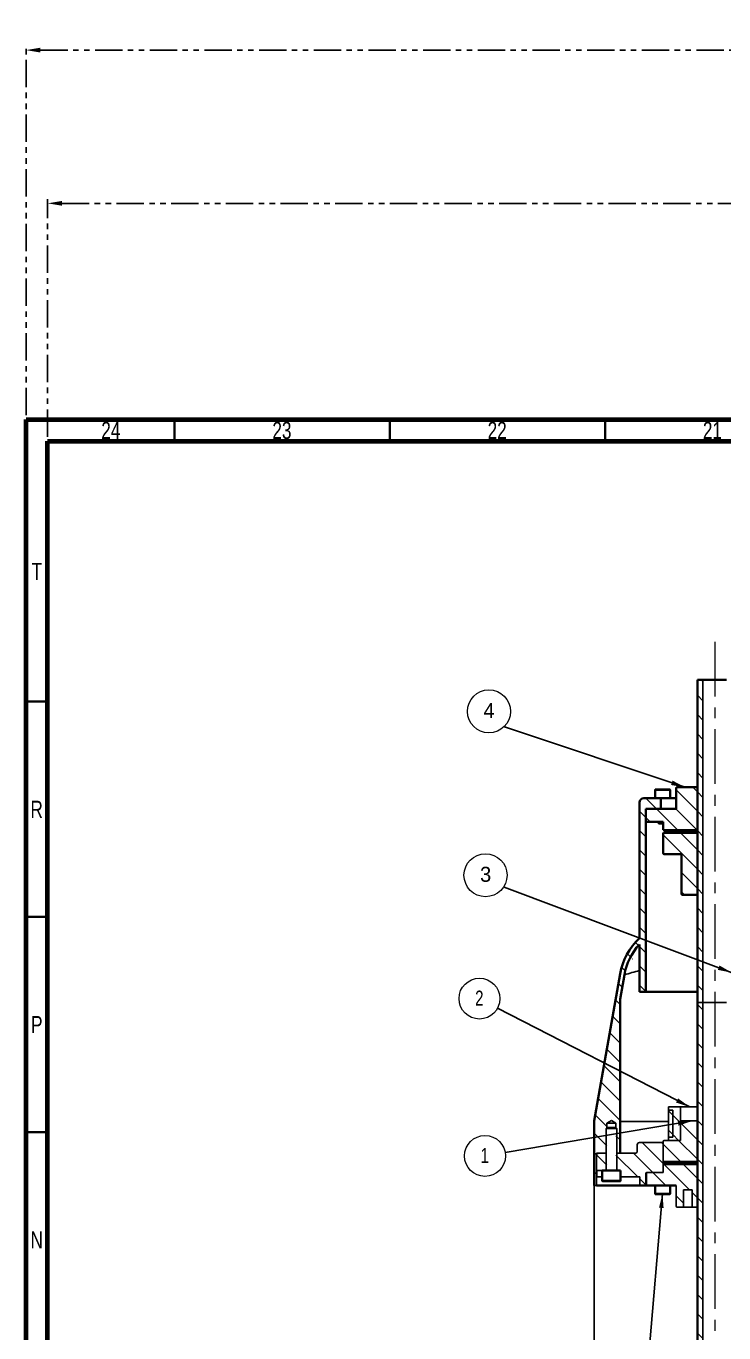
# Model space of a CAD drawing. Header units: millimetres. Extents: x 15 to 1184, y 5 to 927.
# Drawn here: x 15 to 177.1, y 623.9 to 927.4 of the extents above; entities that cross this region are included whole.
import ezdxf

# ---------------------------------------------------------------- set-up
doc = ezdxf.new("R2010")
doc.units = ezdxf.units.MM
doc.header["$PDSIZE"] = -1
doc.linetypes.add('CENTERX2', pattern=[20.32, 12.7, -2.54, 2.54, -2.54])
doc.linetypes.add('PHANTOM', pattern=[12.7, 6.35, -1.27, 1.27, -1.27, 1.27, -1.27])
doc.layers.add('gachNet', color=3, linetype='Continuous', lineweight=9, plot=False)
for name, color, linetype, lineweight in [('lightNet', 50, 'Continuous', 13), ('mainNet', 7, 'Continuous', 35), ('net cat', 7, 'PHANTOM', 13)]:
    doc.layers.add(name, color=color, linetype=linetype, lineweight=lineweight)
doc.styles.add('SLDTEXTSTYLE0', font='TXT', dxfattribs={"width": 0.75})
doc.dimstyles.new('ISO-25', dxfattribs={"dimtxt": 2.5, "dimasz": 2.5, "dimexe": 1.25, "dimexo": 0.625, "dimtad": 1, "dimtxsty": 'Standard', "dimcen": 2.5, "dimadec": 0, "dimazin": 0, "dimtfac": 1, "dimtmove": 0, "dimatfit": 3, "dimfxl": 1, "dimarcsym": 0})
doc.dimstyles.new('SLDDIMSTYLE0', dxfattribs={"dimtxt": 3.5, "dimasz": 3.302, "dimexe": 0, "dimexo": 0.0625, "dimgap": 0.875, "dimtad": 1, "dimdec": 0, "dimlfac": 2, "dimrnd": 1e-09, "dimzin": 12, "dimdsep": 46, "dimtxsty": 'SLDTEXTSTYLE0', "dimsah": 1, "dimcen": 0.09, "dimadec": 0, "dimazin": 3, "dimtfac": 1, "dimtdec": 0, "dimtofl": 0, "dimtmove": 0, "dimatfit": 3, "dimfxl": 1, "dimfrac": 2, "dimtolj": 1, "dimtzin": 12, "dimarcsym": 0})
doc.dimstyles.new('SLDDIMSTYLE1', dxfattribs={"dimtxt": 0.18, "dimasz": 3.302, "dimexe": 0, "dimexo": 0.0625, "dimgap": 0, "dimtad": 0, "dimtih": 1, "dimtoh": 1, "dimdec": 0, "dimrnd": 1e-09, "dimzin": 0, "dimdsep": 46, "dimtxsty": 'Standard', "dimsah": 1, "dimcen": 0.09, "dimadec": 0, "dimazin": 0, "dimtfac": 3.302, "dimtdec": 0, "dimtofl": 0, "dimtmove": 0, "dimatfit": 3, "dimfxl": 1, "dimfrac": 2, "dimtolj": 1, "dimtzin": 0, "dimarcsym": 0})

# ---------------------------------------------------------------- blocks, each defined once
blk = doc.blocks.new('_D_10')
at = {"layer": 'Defpoints', "color": 0, "transparency": 16777216}
for p in [(146.97, 658.09), (174.97, 536.82), (146.97, 502.84)]:
    blk.add_point(p, dxfattribs=at)
at = {"layer": 'lightNet', "color": 0, "lineweight": -2, "transparency": 16777216}
for p, q in [((146.97, 658.02), (146.97, 502.84)), ((174.97, 536.76), (174.97, 502.84)), ((171.66, 502.84), (150.27, 502.84))]:
    blk.add_line(p, q, dxfattribs=at)
at = {"layer": 'lightNet', "color": 0, "transparency": 16777216}
for points in [[(150.27, 503.39), (150.27, 502.29), (146.97, 502.84)], [(171.66, 503.39), (171.66, 502.29), (174.97, 502.84)]]:
    blk.add_solid(points, dxfattribs=at)
at = {"layer": 'lightNet', "color": 0, "transparency": 16777216, "insert": (163.41, 507.21), "char_height": 3.5, "attachment_point": 2, "style": 'SLDTEXTSTYLE0'}
blk.add_mtext('\\A1;56', dxfattribs=at)
blk = doc.blocks.new('SW_NOTE_0_14')
at = {"color": 0, "linetype": 'Continuous', "lineweight": 0}
blk.add_circle((-4.68, -0.79), 4.75, dxfattribs=at)
at = {"color": 0, "linetype": 'Continuous', "lineweight": 0, "insert": (-4.72, 1.07), "char_height": 3.5, "attachment_point": 2, "style": 'SLDTEXTSTYLE0'}
blk.add_mtext('1', dxfattribs=at)
blk = doc.blocks.new('SW_NOTE_0_24')
at = {"color": 0, "linetype": 'Continuous', "lineweight": 0}
blk.add_circle((-4.22, 2.18), 4.75, dxfattribs=at)
at = {"color": 0, "linetype": 'Continuous', "lineweight": 0, "insert": (-4.26, 4.04), "char_height": 3.5, "attachment_point": 2, "style": 'SLDTEXTSTYLE0'}
blk.add_mtext('2', dxfattribs=at)
blk = doc.blocks.new('*D86')
at = {"layer": 'Defpoints', "color": 0, "transparency": 16777216}
for p in [(1179, 886.22), (20, 831), (1179, 831)]:
    blk.add_point(p, dxfattribs=at)
at = {"layer": 'net cat', "color": 0, "lineweight": -2, "transparency": 16777216}
for p, q in [((20, 832), (20, 887.22)), ((23.3, 886.22), (1175.7, 886.22)), ((1179, 832), (1179, 887.22))]:
    blk.add_line(p, q, dxfattribs=at)
at = {"layer": 'net cat', "color": 0, "transparency": 16777216}
for points in [[(23.3, 886.77), (23.3, 885.67), (20, 886.22)], [(1175.7, 886.77), (1175.7, 885.67), (1179, 886.22)]]:
    blk.add_solid(points, dxfattribs=at)
at = {"layer": 'net cat', "color": 0, "transparency": 16777216, "insert": (599.5, 889.49), "char_height": 3.5, "attachment_point": 5}
blk.add_mtext('2318', dxfattribs=at)
blk = doc.blocks.new('*D87')
at = {"layer": 'Defpoints', "color": 0, "transparency": 16777216}
for p in [(1184, 921.81), (15, 836), (1184, 836)]:
    blk.add_point(p, dxfattribs=at)
at = {"layer": 'net cat', "color": 0, "lineweight": -2, "transparency": 16777216}
for p, q in [((15, 837), (15, 922.81)), ((1184, 837), (1184, 922.81)), ((18.3, 921.81), (1180.7, 921.81))]:
    blk.add_line(p, q, dxfattribs=at)
at = {"layer": 'net cat', "color": 0, "transparency": 16777216}
for points in [[(18.3, 922.36), (18.3, 921.26), (15, 921.81)], [(1180.7, 922.36), (1180.7, 921.26), (1184, 921.81)]]:
    blk.add_solid(points, dxfattribs=at)
at = {"layer": 'net cat', "color": 0, "transparency": 16777216, "insert": (599.5, 925.08), "char_height": 3.5, "attachment_point": 5}
blk.add_mtext('2338', dxfattribs=at)

msp = doc.modelspace()

# ---------------------------------------------------------------- hatches: boundary and pattern name
at = {"linetype": 'Continuous', "lineweight": 18}
h = msp.add_hatch(dxfattribs=at)
h.set_pattern_fill('ANSI31', angle=90, style=0)
h.paths.add_polyline_path([(170.97, 625.59), (172.22, 625.59), (172.22, 775.59), (170.97, 775.59)])
h = msp.add_hatch(dxfattribs=at)
h.set_pattern_fill('ANSI31', angle=90, style=0)
h.paths.add_polyline_path([(164.22, 675.59), (165.22, 675.59), (165.22, 669.34), (164.22, 669.34), (164.22, 668.59), (166.97, 668.59), (166.97, 676.34), (164.22, 676.34)], flags=0)
h = msp.add_hatch(dxfattribs=at)
h.set_pattern_fill('ANSI31', angle=90, style=0)
h.paths.add_polyline_path([(165.22, 675.59), (164.22, 675.59), (164.22, 669.34), (165.22, 669.34)], flags=0)
h = msp.add_hatch(dxfattribs=at)
h.set_pattern_fill('ANSI31', angle=90, style=0)
edge = h.paths.add_edge_path(flags=0)
edge.add_arc((167.22, 672.84), 0.25, 90, 180)
edge.add_line((166.97, 672.84), (166.97, 668.59))
edge.add_line((166.97, 668.59), (163.22, 668.59))
edge.add_arc((163.22, 668.34), 0.25, 90, 180)
edge.add_line((162.97, 668.34), (162.97, 663.71))
edge.add_line((162.97, 663.71), (170.97, 663.71))
edge.add_line((170.97, 663.71), (170.97, 673.09))
edge.add_line((170.97, 673.09), (167.22, 673.09))
at = {"layer": 'gachNet'}
h = msp.add_hatch(dxfattribs=at)
h.set_pattern_fill('ANSI31', color=256, angle=90, style=0)
h.paths.add_polyline_path([(170.97, 550.59), (172.22, 550.59), (172.22, 775.59), (170.97, 775.59)])
h = msp.add_hatch(dxfattribs=at)
h.set_pattern_fill('ANSI31', color=256, angle=90, style=0)
edge = h.paths.add_edge_path(flags=0)
edge.add_arc((166.22, 750.34), 0.25, 90, 180)
edge.add_line((165.97, 750.34), (165.97, 745.59))
edge.add_line((165.97, 745.59), (159.22, 745.59))
edge.add_arc((159.22, 745.34), 0.25, 90, 180)
edge.add_line((158.97, 745.34), (158.97, 742.84))
edge.add_arc((159.22, 742.84), 0.25, 180, 270)
edge.add_line((159.22, 742.59), (162.97, 742.59))
edge.add_line((162.97, 742.59), (162.97, 740.71))
edge.add_line((162.97, 740.71), (170.97, 740.71))
edge.add_line((170.97, 740.71), (170.97, 750.59))
edge.add_line((170.97, 750.59), (166.22, 750.59))
h = msp.add_hatch(dxfattribs=at)
h.set_pattern_fill('ANSI31', color=256, angle=90, style=0)
edge = h.paths.add_edge_path(flags=0)
edge.add_line((147.47, 665.59), (149.92, 665.59))
edge.add_line((149.92, 665.59), (149.92, 672.59))
edge.add_line((149.92, 672.59), (150.97, 673.22))
edge.add_line((150.97, 673.22), (152.02, 672.59))
edge.add_line((152.02, 672.59), (152.02, 665.59))
edge.add_line((152.02, 665.59), (152.97, 665.59))
edge.add_line((152.97, 665.59), (152.97, 701.36))
edge.add_line((152.97, 701.36), (153.97, 707.06))
edge.add_arc((167.76, 704.63), 14, 137.3306, 170, ccw=False)
edge.add_line((157.47, 714.12), (157.47, 703.09))
edge.add_line((157.47, 703.09), (158.97, 703.09))
edge.add_line((158.97, 703.09), (158.97, 745.59))
edge.add_line((158.97, 745.59), (162.47, 745.59))
edge.add_line((162.47, 745.59), (162.47, 748.09))
edge.add_line((162.47, 748.09), (158.47, 748.09))
edge.add_arc((158.47, 747.09), 1, 90, 180)
edge.add_line((157.47, 747.09), (157.47, 715.54))
edge.add_arc((167.76, 704.63), 15, 133.3346, 170)
edge.add_line((152.99, 707.24), (146.97, 673.09))
edge.add_line((146.97, 673.09), (146.97, 658.09))
edge.add_line((146.97, 658.09), (147.47, 658.09))
edge.add_line((147.47, 658.09), (147.47, 665.59))
h = msp.add_hatch(dxfattribs=at)
h.set_pattern_fill('ANSI31', color=256, angle=90, style=0)
edge = h.paths.add_edge_path(flags=0)
edge.add_line((163.22, 735.09), (167.22, 735.09))
edge.add_line((167.22, 735.09), (167.22, 725.84))
edge.add_arc((167.47, 725.84), 0.25, 180, 270)
edge.add_line((167.47, 725.59), (170.97, 725.59))
edge.add_line((170.97, 725.59), (170.97, 739.96))
edge.add_line((170.97, 739.96), (162.97, 739.96))
edge.add_line((162.97, 739.96), (162.97, 735.34))
edge.add_arc((163.22, 735.34), 0.25, 180, 270)
h = msp.add_hatch(dxfattribs=at)
h.set_pattern_fill('ANSI31', color=256, angle=90, style=0)
edge = h.paths.add_edge_path(flags=0)
edge.add_line((156.97, 667.59), (156.97, 666.09))
edge.add_arc((156.47, 666.09), 0.5, 270, 360, ccw=False)
edge.add_line((156.47, 665.59), (152.02, 665.59))
edge.add_line((152.02, 665.59), (152.02, 661.59))
edge.add_line((152.02, 661.59), (152.97, 661.59))
edge.add_line((152.97, 661.59), (152.97, 660.09))
edge.add_line((152.97, 660.09), (157.59, 660.09))
edge.add_line((157.59, 660.09), (157.59, 658.09))
edge.add_line((157.59, 658.09), (159.09, 658.09))
edge.add_line((159.09, 658.09), (159.09, 661.09))
edge.add_line((159.09, 661.09), (162.97, 661.09))
edge.add_line((162.97, 661.09), (162.97, 668.09))
edge.add_line((162.97, 668.09), (157.47, 668.09))
edge.add_arc((157.47, 667.59), 0.5, 90, 180)
h = msp.add_hatch(dxfattribs=at)
h.set_pattern_fill('ANSI31', color=256, angle=90, style=0)
edge = h.paths.add_edge_path(flags=0)
edge.add_line((147.47, 661.59), (149.92, 661.59))
edge.add_line((149.92, 661.59), (149.92, 665.59))
edge.add_line((149.92, 665.59), (147.97, 665.59))
edge.add_arc((147.97, 665.09), 0.5, 90, 180)
edge.add_line((147.47, 665.09), (147.47, 661.59))
h = msp.add_hatch(dxfattribs=at)
h.set_pattern_fill('ANSI31', color=256, angle=90, style=0)
edge = h.paths.add_edge_path(flags=0)
edge.add_line((167.72, 653.09), (167.72, 657.09))
edge.add_line((167.72, 657.09), (169.72, 657.09))
edge.add_line((169.72, 657.09), (169.72, 653.09))
edge.add_line((169.72, 653.09), (170.97, 653.09))
edge.add_line((170.97, 653.09), (170.97, 662.96))
edge.add_line((170.97, 662.96), (162.97, 662.96))
edge.add_line((162.97, 662.96), (162.97, 661.09))
edge.add_line((162.97, 661.09), (159.22, 661.09))
edge.add_arc((159.22, 660.84), 0.25, 90, 180)
edge.add_line((158.97, 660.84), (158.97, 658.34))
edge.add_arc((159.22, 658.34), 0.25, 180, 270)
edge.add_line((159.22, 658.09), (165.97, 658.09))
edge.add_line((165.97, 658.09), (165.97, 653.34))
edge.add_arc((166.22, 653.34), 0.25, 180, 270)
edge.add_line((166.22, 653.09), (167.72, 653.09))

# ---------------------------------------------------------------- linework, layer by layer
at = {"color": 7, "linetype": 'Continuous', "lineweight": 70}
for p, q in [((15, 5), (15, 836)), ((15, 836), (1184, 836)), ((20, 10), (20, 831)), ((20, 831), (1179, 831))]:
    msp.add_line(p, q, dxfattribs=at)
at = {"color": 7, "linetype": 'Continuous', "lineweight": 35}
for p, q in [((49.5, 831), (49.5, 836)), ((99.5, 831), (99.5, 836)), ((149.5, 831), (149.5, 836)), ((20, 770.5), (15, 770.5)), ((20, 720.5), (15, 720.5)), ((20, 670.5), (15, 670.5))]:
    msp.add_line(p, q, dxfattribs=at)
at = {"color": 7, "linetype": 'CENTERX2', "lineweight": 18}
msp.add_line((174.97, 784.39), (174.97, 544.55), dxfattribs=at)
at = {"color": 7, "linetype": 'Continuous', "lineweight": 25}
for p, q in [((170.97, 775.59), (170.97, 700.59)), ((172.22, 550.59), (172.22, 775.59)), ((172.22, 700.59), (172.22, 775.59)), ((170.97, 740.71), (170.97, 750.59)), ((158.97, 742.84), (158.97, 745.34)), ((161.84, 742.59), (161.84, 742.28)), ((161.84, 742.28), (162.04, 742.09)), ((161.84, 742.28), (162.84, 742.28)), ((162.04, 742.09), (162.84, 742.09)), ((162.84, 742.28), (162.97, 742.28)), ((162.84, 742.09), (162.97, 742.09)), ((162.97, 740.71), (170.97, 740.71)), ((170.97, 739.96), (162.97, 739.96)), ((170.97, 725.59), (170.97, 739.96)), ((172.22, 700.59), (170.97, 700.59)), ((177.72, 700.59), (172.22, 700.59)), ((164.22, 676.34), (164.22, 675.59)), ((164.22, 676.34), (166.97, 676.34)), ((164.22, 675.59), (164.22, 669.34)), ((164.22, 675.59), (165.22, 675.59)), ((165.22, 675.59), (165.22, 669.34)), ((166.97, 668.59), (166.97, 676.34)), ((166.97, 676.34), (170.97, 676.34)), ((149.94, 671.59), (149.72, 671.36)), ((149.72, 671.36), (149.72, 661.69)), ((150.97, 671.36), (149.72, 671.36)), ((149.92, 672.59), (150.97, 673.22)), ((149.92, 671.56), (149.92, 672.59)), ((149.92, 672.59), (152.02, 672.59)), ((150.97, 671.59), (149.94, 671.59)), ((150.97, 673.22), (152.02, 672.59)), ((151.99, 671.59), (150.97, 671.59)), ((152.22, 671.36), (150.97, 671.36)), ((152.22, 671.36), (151.99, 671.59)), ((152.02, 672.59), (152.02, 671.56)), ((152.22, 661.69), (152.22, 671.36)), ((152.97, 673), (164.22, 673)), ((166.97, 668.59), (166.97, 672.84)), ((167.22, 673.09), (170.97, 673.09)), ((170.97, 663.71), (170.97, 673.09)), ((157.47, 668.09), (162.97, 668.09)), ((162.97, 663.71), (162.97, 668.34)), ((162.97, 661.09), (162.97, 668.09)), ((163.22, 668.59), (166.97, 668.59)), ((164.22, 669.34), (165.22, 669.34)), ((164.22, 669.34), (164.22, 668.59)), ((166.97, 668.59), (164.22, 668.59)), ((147.47, 658.09), (147.47, 665.59)), ((149.72, 665.59), (147.47, 665.59)), ((147.47, 665.09), (147.47, 661.59)), ((147.97, 665.59), (149.72, 665.59)), ((152.97, 665.59), (152.22, 665.59)), ((152.22, 665.59), (156.47, 665.59)), ((156.97, 667.59), (156.97, 666.09)), ((162.97, 663.71), (170.97, 663.71)), ((170.97, 662.96), (162.97, 662.96)), ((162.97, 661.09), (162.97, 662.96)), ((170.97, 653.09), (170.97, 662.96)), ((148.84, 661.59), (147.47, 661.59)), ((147.54, 660.09), (147.54, 661.59)), ((148.84, 660.09), (147.54, 660.09)), ((153.09, 660.09), (157.59, 660.09)), ((157.59, 660.09), (157.59, 658.09)), ((158.97, 658.34), (158.97, 660.84)), ((162.97, 661.09), (159.09, 661.09)), ((159.09, 658.09), (159.09, 661.09)), ((159.22, 661.09), (162.97, 661.09)), ((146.97, 658.09), (147.47, 658.09)), ((165.97, 653.34), (165.97, 658.09)), ((167.72, 657.09), (169.72, 657.09)), ((167.72, 657.09), (167.72, 653.09)), ((169.72, 653.09), (169.72, 657.09)), ((167.72, 653.09), (166.22, 653.09)), ((169.72, 653.09), (167.72, 653.09)), ((170.97, 653.09), (169.72, 653.09))]:
    msp.add_line(p, q, dxfattribs=at)
at = {"color": 8, "linetype": 'Continuous', "lineweight": 25}
for p, q in [((163.35, 740.34), (170.97, 740.34)), ((149.72, 661.69), (152.22, 661.69)), ((170.97, 663.34), (163.35, 663.34))]:
    msp.add_line(p, q, dxfattribs=at)
at = {"color": 7, "linetype": 'Continuous', "lineweight": 25}
for centre, radius, start, end in [((159.22, 745.34), 0.25, 90, 180), ((167.22, 672.84), 0.25, 90, 180), ((157.47, 667.59), 0.5, 90, 180), ((163.22, 668.34), 0.25, 90, 180), ((147.97, 665.09), 0.5, 90, 180), ((156.47, 666.09), 0.5, 270, 0), ((149.62, 661.69), 0.1, 270, 0), ((152.32, 661.69), 0.1, 180, 270), ((159.22, 660.84), 0.25, 90, 180), ((159.22, 658.34), 0.25, 180, 270), ((166.22, 653.34), 0.25, 180, 270)]:
    msp.add_arc(centre, radius, start, end, dxfattribs=at)
at = {"color": 8, "linetype": 'Continuous', "lineweight": 25}
msp.add_arc((266.85, 305.87), 416.77, 105.2161, 105.7144, dxfattribs=at)
at = {"color": 7, "linetype": 'Continuous', "lineweight": 25}
for points, knots in [([(163.35, 663.34), (163.35, 663.35), (163.35, 663.41), (163.31, 663.53), (163.17, 663.68), (163.05, 663.7), (162.97, 663.71)], [0, 0, 0, 0, 0.038773, 0.275853, 0.517223, 1, 1, 1, 1]), ([(162.97, 662.96), (163, 662.96), (163.04, 662.97), (163.13, 663), (163.21, 663.04), (163.28, 663.12), (163.32, 663.18), (163.34, 663.26), (163.35, 663.31), (163.35, 663.34)], [0, 0, 0, 0, 0.174349, 0.278348, 0.538199, 0.662329, 0.772143, 0.88956, 1, 1, 1, 1])]:
    msp.add_open_spline(points, degree=3, knots=knots, dxfattribs=at)
at = {"layer": 'lightNet'}
for centre in [(122.51, 768.22), (121.71, 730.17)]:
    msp.add_circle(centre, 5, dxfattribs=at)
at = {"layer": 'mainNet'}
for p, q in [((170.97, 775.59), (170.97, 550.59)), ((170.97, 775.59), (172.22, 775.59)), ((172.22, 775.59), (177.72, 775.59)), ((161.09, 749.99), (161.09, 748.09)), ((162.84, 749.99), (161.09, 749.99)), ((161.19, 750.09), (162.84, 750.09)), ((162.84, 750.09), (164.49, 750.09)), ((164.59, 749.99), (162.84, 749.99)), ((164.59, 748.09), (164.59, 749.99)), ((165.97, 745.59), (165.97, 750.34)), ((166.22, 750.59), (170.97, 750.59)), ((157.47, 715.54), (157.47, 747.09)), ((158.47, 748.09), (162.47, 748.09)), ((162.47, 745.59), (162.47, 748.09)), ((163.74, 748.09), (162.47, 748.09)), ((163.74, 748.09), (164.59, 748.09)), ((165.97, 748.09), (164.59, 748.09)), ((158.97, 745.59), (162.47, 745.59)), ((158.97, 703.09), (158.97, 745.59)), ((159.22, 745.59), (165.97, 745.59)), ((162.97, 742.59), (159.22, 742.59)), ((162.97, 740.71), (162.97, 742.59)), ((162.97, 735.34), (162.97, 739.96)), ((167.22, 735.09), (163.22, 735.09)), ((167.22, 725.84), (167.22, 735.09)), ((170.97, 725.59), (167.47, 725.59)), ((157.47, 703.09), (157.47, 714.12)), ((146.97, 673.09), (152.99, 707.24)), ((152.97, 701.36), (153.97, 707.06)), ((152.97, 701.36), (152.97, 665.59)), ((157.47, 703.09), (158.97, 703.09)), ((158.97, 703.09), (170.97, 703.09)), ((146.97, 673.09), (146.97, 658.09)), ((148.84, 661.59), (148.84, 659.21)), ((150.97, 661.59), (148.84, 661.59)), ((148.84, 659.21), (150.97, 659.21)), ((150.97, 659.09), (148.97, 659.09)), ((153.09, 661.59), (150.97, 661.59)), ((150.97, 659.21), (153.09, 659.21)), ((152.97, 659.09), (150.97, 659.09)), ((153.09, 659.21), (153.09, 661.59)), ((147.47, 658.09), (157.59, 658.09)), ((159.09, 658.09), (157.59, 658.09)), ((159.09, 658.09), (159.22, 658.09)), ((165.97, 658.09), (159.22, 658.09)), ((161.09, 658.09), (161.09, 656.19)), ((161.09, 656.19), (162.84, 656.19)), ((162.84, 656.09), (161.19, 656.09)), ((162.84, 656.19), (164.59, 656.19)), ((164.49, 656.09), (162.84, 656.09)), ((164.59, 656.19), (164.59, 658.09))]:
    msp.add_line(p, q, dxfattribs=at)
for centre, radius, start, end in [((161.19, 749.99), 0.1, 90, 180), ((164.49, 749.99), 0.1, 0, 90), ((166.22, 750.34), 0.25, 90, 180), ((158.47, 747.09), 1, 90, 180), ((159.22, 742.84), 0.25, 180, 270), ((163.22, 735.34), 0.25, 180, 270), ((167.47, 725.84), 0.25, 180, 270), ((167.76, 704.63), 15, 133.3346, 170), ((167.76, 704.63), 14, 137.3306, 170), ((148.97, 659.21), 0.125, 180, 270), ((152.97, 659.21), 0.125, 270, 0), ((161.19, 656.19), 0.1, 180, 270), ((164.49, 656.19), 0.1, 270, 0)]:
    msp.add_arc(centre, radius, start, end, dxfattribs=at)
for points, knots in [([(163.35, 740.34), (163.35, 740.36), (163.34, 740.42), (163.32, 740.49), (163.28, 740.56), (163.21, 740.63), (163.13, 740.68), (163.04, 740.71), (163, 740.71), (162.97, 740.71)], [0, 0, 0, 0, 0.110428, 0.227857, 0.337642, 0.461801, 0.721652, 0.825629, 1, 1, 1, 1]), ([(162.97, 739.96), (163.05, 739.98), (163.17, 740), (163.31, 740.14), (163.35, 740.26), (163.35, 740.33), (163.35, 740.34)], [0, 0, 0, 0, 0.4827775, 0.7241473, 0.9612268, 1, 1, 1, 1])]:
    msp.add_open_spline(points, degree=3, knots=knots, dxfattribs=at)

# ---------------------------------------------------------------- block references
at = {"layer": 'lightNet'}
for name, p in [('SW_NOTE_0_24', (124.53, 699.33)), ('SW_NOTE_0_14', (126.27, 665.77))]:
    msp.add_blockref(name, p, dxfattribs=at)

# ---------------------------------------------------------------- texts
at = {"color": 7, "linetype": 'Continuous', "lineweight": 0, "attachment_point": 2, "style": 'SLDTEXTSTYLE0'}
for s, insert, char_height in [('24', (34.67, 835.47), 3.969), ('23', (74.42, 835.47), 3.969), ('22', (124.42, 835.47), 3.969), ('21', (174.42, 835.47), 3.969), ('T', (17.49, 802.72), 3.97), ('R', (17.44, 747.47), 3.97), ('P', (17.48, 697.47), 3.97), ('N', (17.46, 647.47), 3.97)]:
    msp.add_mtext(s, dxfattribs=dict(at, insert=insert, char_height=char_height))
at = {"layer": 'lightNet', "char_height": 3.5, "attachment_point": 1}
for s, insert in [('4', (121.24, 770.18)), ('3', (120.44, 732.13))]:
    msp.add_mtext_dynamic_manual_height_columns(s, width=10.2864, gutter_width=17.5, heights=[4.64], dxfattribs=dict(at, insert=insert))

# ---------------------------------------------------------------- dimensions: what is measured, and where the dimension line sits
at = {"layer": 'lightNet'}
dim = msp.add_linear_dim(base=(146.97, 502.84), p1=(174.97, 536.82), p2=(146.97, 658.09), dimstyle='SLDDIMSTYLE0', dxfattribs=at)
dim.commit()
dim.dimension.update_dxf_attribs({"geometry": '_D_10', "text_midpoint": (163.41, 502.84), "dimtype": 160})
at = {"layer": 'net cat'}
for base, p1, p2, picture, middle in [((1184, 921.81), (15, 836), (1184, 836), '*D87', (599.5, 925.08)), ((1179, 886.22), (20, 831), (1179, 831), '*D86', (599.5, 889.49))]:
    dim = msp.add_linear_dim(base=base, p1=p1, p2=p2, dimstyle='ISO-25', override={"dimtxt": 3.5, "dimasz": 3.302, "dimexe": 1, "dimexo": 1, "dimgap": 1.524, "dimtih": 1, "dimtoh": 1, "dimdec": 0, "dimlfac": 2, "dimzin": 1, "dimtdec": 0, "dimtzin": 1}, dxfattribs=at)
    dim.commit()
    dim.dimension.update_dxf_attribs({"geometry": picture, "text_midpoint": middle})

# ---------------------------------------------------------------- leaders
at = {"layer": 'lightNet'}
for points in [[(168.1, 750.59), (126.09, 764.65)], [(178.97, 707.53), (126.03, 727.38)], [(169.14, 676.34), (124.53, 699.33)], [(169.71, 673.09), (126.27, 665.77)], [(162.82, 656.19), (154.9, 563.3)]]:
    msp.add_leader(points, dimstyle='SLDDIMSTYLE1', dxfattribs=at)

doc.saveas('drawing.dxf')
